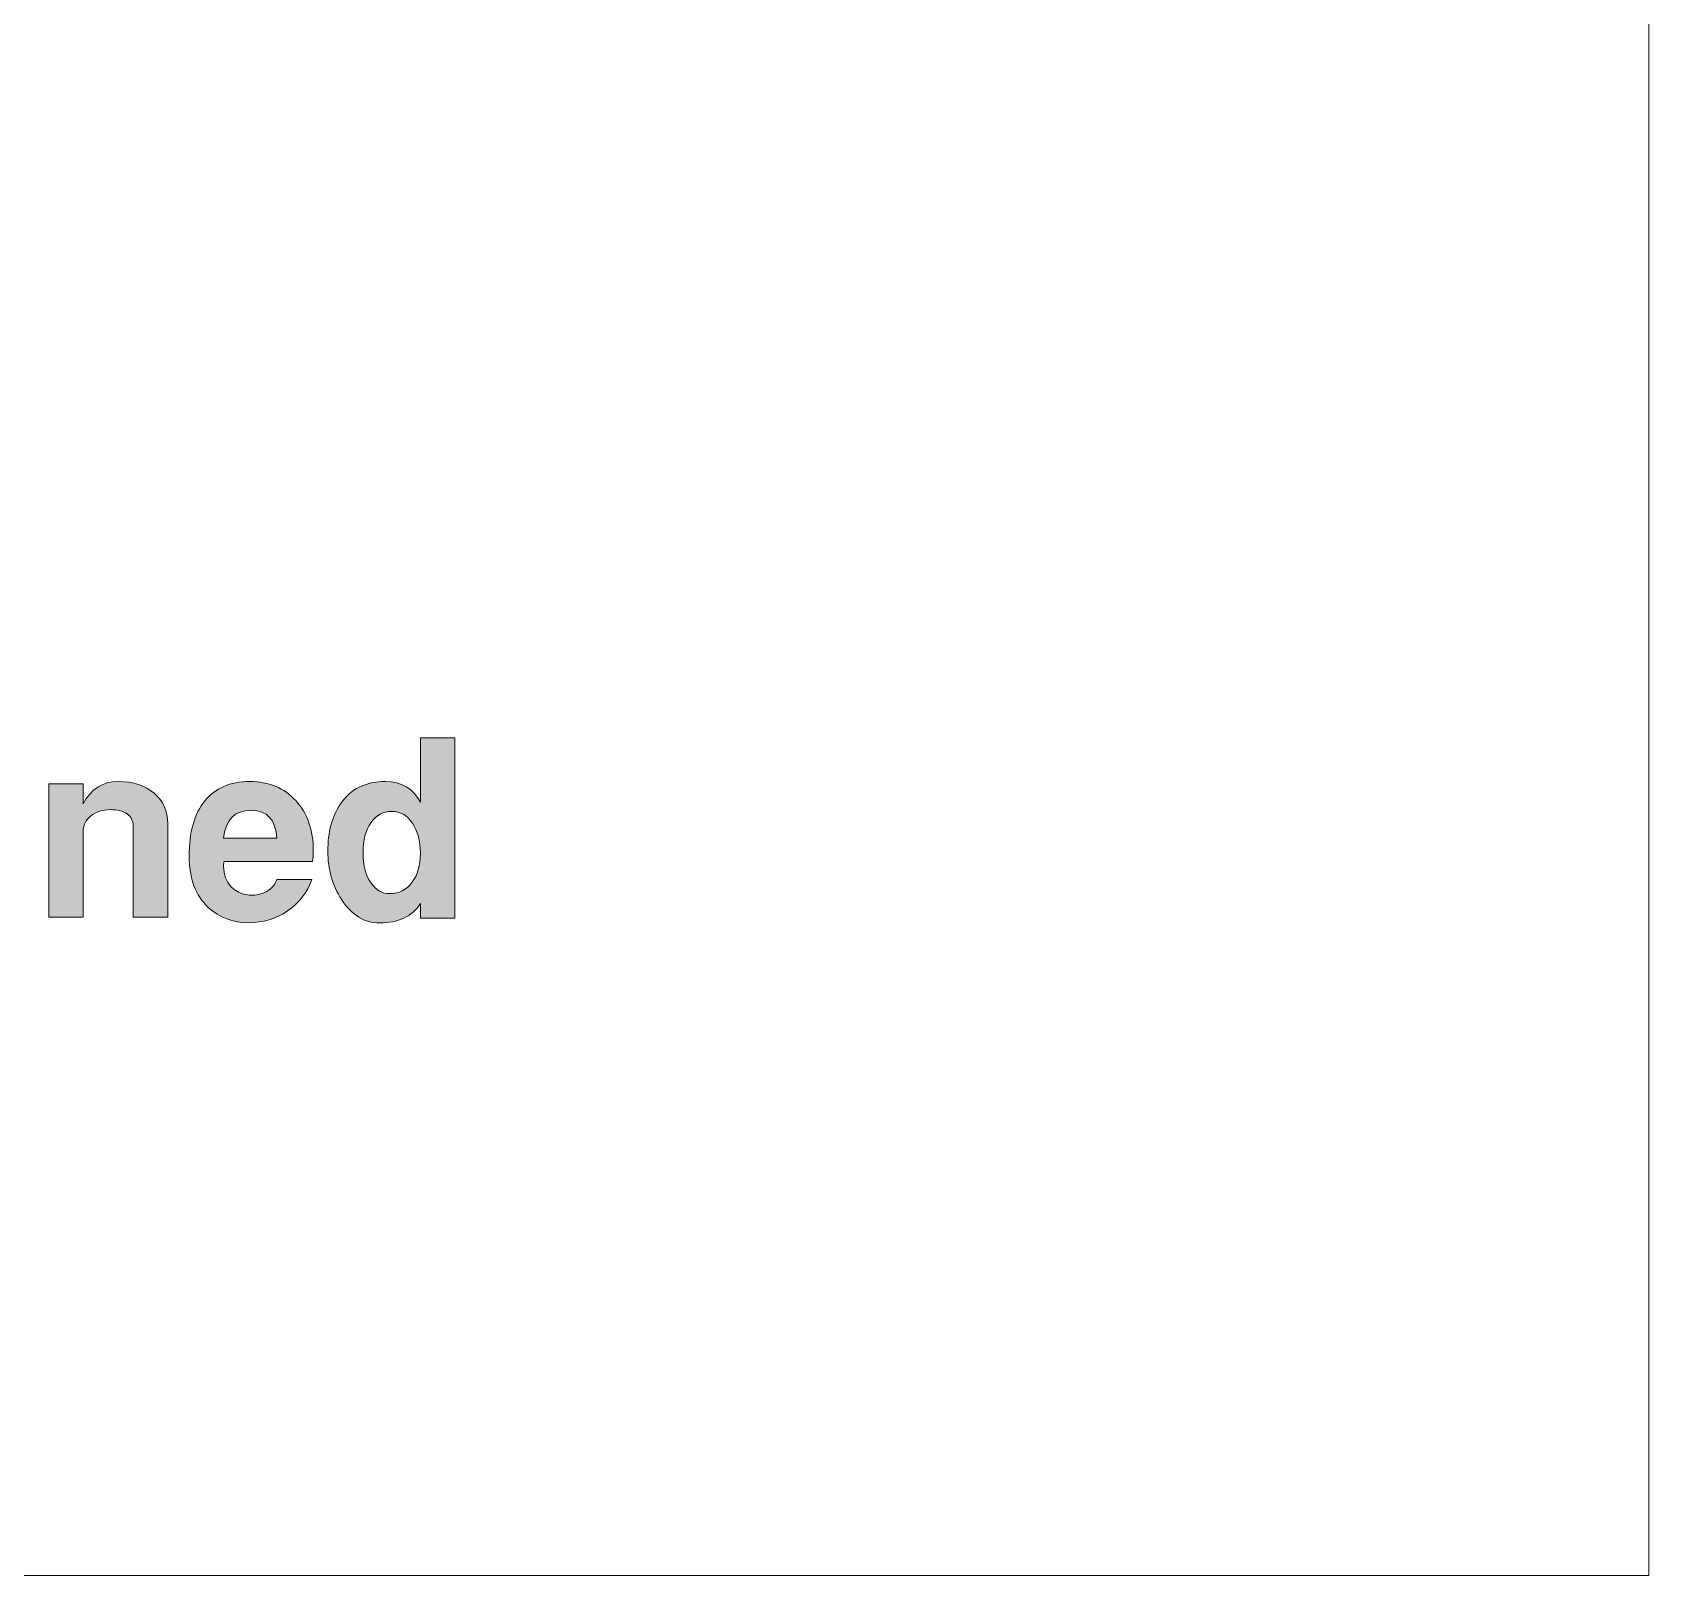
# Model space of a CAD drawing. Header units: inches. Extents: x 0.74 to 7.95, y -5.44 to -0.45.
# Drawn here: x 7.134 to 7.954, y -5.444 to -4.661 of the extents above; entities that cross this region are included whole.
import ezdxf

# ---------------------------------------------------------------- set-up
doc = ezdxf.new("R2010")
doc.units = ezdxf.units.IN
doc.header["$MEASUREMENT"] = 0
doc.layers.add('Layer 1', color=7, linetype='Continuous')

# ---------------------------------------------------------------- blocks, each defined once
blk = doc.blocks.new('block 85')
at = {"layer": 'Layer 1', "true_color": 0xed1f24}
h = blk.add_hatch(color=240, dxfattribs=at)
h.dxf.hatch_style = 2
edge = h.paths.add_edge_path()
edge.add_spline(control_points=[(7.34842, -5.11078), (7.34842, -5.11078), (7.33093, -5.11078), (7.33093, -5.11078), (7.33093, -5.11078), (7.33093, -5.10341), (7.33093, -5.10341), (7.32659, -5.10999), (7.31968, -5.11328), (7.31017, -5.11328), (7.3025, -5.11328), (7.29609, -5.10932), (7.29092, -5.10141), (7.28625, -5.09416), (7.28392, -5.08599), (7.28392, -5.0769), (7.28392, -5.06724), (7.28604, -5.05924), (7.2903, -5.0529), (7.29546, -5.04532), (7.30305, -5.04153), (7.31305, -5.04153), (7.3213, -5.04153), (7.32726, -5.04503), (7.33093, -5.05203), (7.33093, -5.05203), (7.33093, -5.01928), (7.33093, -5.01928), (7.33093, -5.01928), (7.34842, -5.01928), (7.34842, -5.01928), (7.34842, -5.01928), (7.34842, -5.11078), (7.34842, -5.11078)], knot_values=[0, 0, 0, 0, 1, 1, 1, 2, 2, 2, 3, 3, 3, 4, 4, 4, 5, 5, 5, 6, 6, 6, 7, 7, 7, 8, 8, 8, 9, 9, 9, 10, 10, 10, 11, 11, 11, 11], degree=3, periodic=1)
edge = h.paths.add_edge_path()
edge.add_spline(control_points=[(7.33093, -5.07797), (7.33093, -5.07174), (7.32956, -5.06662), (7.32682, -5.06264), (7.32408, -5.05865), (7.32063, -5.05665), (7.31649, -5.05665), (7.312, -5.05665), (7.30843, -5.05857), (7.30578, -5.06239), (7.30312, -5.06621), (7.3018, -5.07132), (7.3018, -5.07772), (7.3018, -5.0842), (7.30317, -5.08931), (7.30591, -5.09304), (7.30839, -5.09662), (7.31159, -5.09841), (7.31549, -5.09841), (7.32005, -5.09841), (7.32376, -5.09652), (7.32663, -5.09273), (7.32949, -5.08896), (7.33093, -5.08403), (7.33093, -5.07797)], knot_values=[0, 0, 0, 0, 1, 1, 1, 2, 2, 2, 3, 3, 3, 4, 4, 4, 5, 5, 5, 6, 6, 6, 7, 7, 7, 8, 8, 8, 8], degree=3, periodic=1)
h = blk.add_hatch(color=240, dxfattribs=at)
h.dxf.hatch_style = 2
edge = h.paths.add_edge_path()
edge.add_spline(control_points=[(7.20268, -5.11041), (7.20268, -5.11041), (7.18517, -5.11041), (7.18517, -5.11041), (7.18517, -5.11041), (7.18517, -5.0639), (7.18517, -5.0639), (7.18517, -5.06141), (7.18413, -5.05943), (7.18205, -5.05797), (7.17997, -5.05651), (7.17713, -5.05578), (7.17355, -5.05578), (7.16963, -5.05578), (7.16636, -5.05682), (7.16374, -5.05891), (7.16111, -5.06099), (7.1598, -5.06361), (7.1598, -5.06678), (7.1598, -5.06678), (7.1598, -5.11041), (7.1598, -5.11041), (7.1598, -5.11041), (7.1423, -5.11041), (7.1423, -5.11041), (7.1423, -5.11041), (7.1423, -5.04266), (7.1423, -5.04266), (7.1423, -5.04266), (7.1598, -5.04266), (7.1598, -5.04266), (7.1598, -5.04266), (7.1598, -5.05278), (7.1598, -5.05278), (7.16372, -5.04528), (7.16963, -5.04153), (7.17755, -5.04153), (7.18513, -5.04153), (7.19122, -5.04349), (7.1958, -5.0474), (7.20038, -5.05132), (7.20268, -5.05649), (7.20268, -5.06291), (7.20268, -5.06291), (7.20268, -5.11041), (7.20268, -5.11041)], knot_values=[0, 0, 0, 0, 1, 1, 1, 2, 2, 2, 3, 3, 3, 4, 4, 4, 5, 5, 5, 6, 6, 6, 7, 7, 7, 8, 8, 8, 9, 9, 9, 10, 10, 10, 11, 11, 11, 12, 12, 12, 13, 13, 13, 14, 14, 14, 15, 15, 15, 15], degree=3, periodic=1)
h = blk.add_hatch(color=240, dxfattribs=at)
h.dxf.hatch_style = 2
edge = h.paths.add_edge_path()
edge.add_spline(control_points=[(7.27655, -5.07665), (7.27655, -5.07865), (7.27643, -5.08045), (7.27618, -5.08203), (7.27618, -5.08203), (7.2313, -5.08203), (7.2313, -5.08203), (7.23113, -5.08253), (7.23105, -5.08333), (7.23105, -5.0844), (7.23105, -5.08883), (7.23241, -5.09239), (7.23513, -5.09509), (7.23786, -5.09781), (7.24141, -5.09916), (7.24579, -5.09916), (7.24868, -5.09916), (7.25136, -5.09832), (7.25384, -5.09665), (7.25607, -5.09507), (7.25747, -5.09328), (7.25805, -5.09128), (7.25805, -5.09128), (7.2758, -5.09128), (7.2758, -5.09128), (7.27346, -5.09787), (7.26936, -5.10316), (7.26349, -5.10716), (7.25761, -5.11116), (7.25105, -5.11316), (7.2438, -5.11316), (7.23572, -5.11316), (7.22892, -5.11062), (7.22342, -5.10553), (7.21684, -5.09945), (7.21355, -5.09074), (7.21355, -5.07941), (7.21355, -5.06724), (7.21619, -5.05789), (7.22148, -5.05134), (7.22678, -5.0448), (7.23438, -5.04153), (7.2443, -5.04153), (7.25397, -5.04153), (7.26176, -5.04476), (7.26767, -5.05122), (7.27359, -5.05768), (7.27655, -5.06616), (7.27655, -5.07665)], knot_values=[0, 0, 0, 0, 1, 1, 1, 2, 2, 2, 3, 3, 3, 4, 4, 4, 5, 5, 5, 6, 6, 6, 7, 7, 7, 8, 8, 8, 9, 9, 9, 10, 10, 10, 11, 11, 11, 12, 12, 12, 13, 13, 13, 14, 14, 14, 15, 15, 15, 16, 16, 16, 16], degree=3, periodic=1)
edge = h.paths.add_edge_path()
edge.add_spline(control_points=[(7.25805, -5.07028), (7.25754, -5.06087), (7.25317, -5.05616), (7.24493, -5.05616), (7.2366, -5.05616), (7.23197, -5.06087), (7.23105, -5.07028), (7.23105, -5.07028), (7.25805, -5.07028), (7.25805, -5.07028)], knot_values=[0, 0, 0, 0, 1, 1, 1, 2, 2, 2, 3, 3, 3, 3], degree=3, periodic=1)
at = {"layer": 'Layer 1', "lineweight": 0}
for points, knots in [([(7.34842, -5.11078), (7.34842, -5.11078), (7.33093, -5.11078), (7.33093, -5.11078), (7.33093, -5.11078), (7.33093, -5.10341), (7.33093, -5.10341), (7.32659, -5.10999), (7.31968, -5.11328), (7.31017, -5.11328), (7.3025, -5.11328), (7.29609, -5.10932), (7.29092, -5.10141), (7.28625, -5.09416), (7.28392, -5.08599), (7.28392, -5.0769), (7.28392, -5.06724), (7.28604, -5.05924), (7.2903, -5.0529), (7.29546, -5.04532), (7.30305, -5.04153), (7.31305, -5.04153), (7.3213, -5.04153), (7.32726, -5.04503), (7.33093, -5.05203), (7.33093, -5.05203), (7.33093, -5.01928), (7.33093, -5.01928), (7.33093, -5.01928), (7.34842, -5.01928), (7.34842, -5.01928), (7.34842, -5.01928), (7.34842, -5.11078), (7.34842, -5.11078)], [0, 0, 0, 0, 1, 1, 1, 2, 2, 2, 3, 3, 3, 4, 4, 4, 5, 5, 5, 6, 6, 6, 7, 7, 7, 8, 8, 8, 9, 9, 9, 10, 10, 10, 11, 11, 11, 11]), ([(7.20268, -5.11041), (7.20268, -5.11041), (7.18517, -5.11041), (7.18517, -5.11041), (7.18517, -5.11041), (7.18517, -5.0639), (7.18517, -5.0639), (7.18517, -5.06141), (7.18413, -5.05943), (7.18205, -5.05797), (7.17997, -5.05651), (7.17713, -5.05578), (7.17355, -5.05578), (7.16963, -5.05578), (7.16636, -5.05682), (7.16374, -5.05891), (7.16111, -5.06099), (7.1598, -5.06361), (7.1598, -5.06678), (7.1598, -5.06678), (7.1598, -5.11041), (7.1598, -5.11041), (7.1598, -5.11041), (7.1423, -5.11041), (7.1423, -5.11041), (7.1423, -5.11041), (7.1423, -5.04266), (7.1423, -5.04266), (7.1423, -5.04266), (7.1598, -5.04266), (7.1598, -5.04266), (7.1598, -5.04266), (7.1598, -5.05278), (7.1598, -5.05278), (7.16372, -5.04528), (7.16963, -5.04153), (7.17755, -5.04153), (7.18513, -5.04153), (7.19122, -5.04349), (7.1958, -5.0474), (7.20038, -5.05132), (7.20268, -5.05649), (7.20268, -5.06291), (7.20268, -5.06291), (7.20268, -5.11041), (7.20268, -5.11041)], [0, 0, 0, 0, 1, 1, 1, 2, 2, 2, 3, 3, 3, 4, 4, 4, 5, 5, 5, 6, 6, 6, 7, 7, 7, 8, 8, 8, 9, 9, 9, 10, 10, 10, 11, 11, 11, 12, 12, 12, 13, 13, 13, 14, 14, 14, 15, 15, 15, 15]), ([(7.27655, -5.07665), (7.27655, -5.07865), (7.27643, -5.08045), (7.27618, -5.08203), (7.27618, -5.08203), (7.2313, -5.08203), (7.2313, -5.08203), (7.23113, -5.08253), (7.23105, -5.08333), (7.23105, -5.0844), (7.23105, -5.08883), (7.23241, -5.09239), (7.23513, -5.09509), (7.23786, -5.09781), (7.24141, -5.09916), (7.24579, -5.09916), (7.24868, -5.09916), (7.25136, -5.09832), (7.25384, -5.09665), (7.25607, -5.09507), (7.25747, -5.09328), (7.25805, -5.09128), (7.25805, -5.09128), (7.2758, -5.09128), (7.2758, -5.09128), (7.27346, -5.09787), (7.26936, -5.10316), (7.26349, -5.10716), (7.25761, -5.11116), (7.25105, -5.11316), (7.2438, -5.11316), (7.23572, -5.11316), (7.22892, -5.11062), (7.22342, -5.10553), (7.21684, -5.09945), (7.21355, -5.09074), (7.21355, -5.07941), (7.21355, -5.06724), (7.21619, -5.05789), (7.22148, -5.05134), (7.22678, -5.0448), (7.23438, -5.04153), (7.2443, -5.04153), (7.25397, -5.04153), (7.26176, -5.04476), (7.26767, -5.05122), (7.27359, -5.05768), (7.27655, -5.06616), (7.27655, -5.07665)], [0, 0, 0, 0, 1, 1, 1, 2, 2, 2, 3, 3, 3, 4, 4, 4, 5, 5, 5, 6, 6, 6, 7, 7, 7, 8, 8, 8, 9, 9, 9, 10, 10, 10, 11, 11, 11, 12, 12, 12, 13, 13, 13, 14, 14, 14, 15, 15, 15, 16, 16, 16, 16]), ([(7.25805, -5.07028), (7.25754, -5.06087), (7.25317, -5.05616), (7.24493, -5.05616), (7.2366, -5.05616), (7.23197, -5.06087), (7.23105, -5.07028), (7.23105, -5.07028), (7.25805, -5.07028), (7.25805, -5.07028)], [0, 0, 0, 0, 1, 1, 1, 2, 2, 2, 3, 3, 3, 3]), ([(7.33093, -5.07797), (7.33093, -5.07174), (7.32956, -5.06662), (7.32682, -5.06264), (7.32408, -5.05865), (7.32063, -5.05665), (7.31649, -5.05665), (7.312, -5.05665), (7.30843, -5.05857), (7.30578, -5.06239), (7.30312, -5.06621), (7.3018, -5.07132), (7.3018, -5.07772), (7.3018, -5.0842), (7.30317, -5.08931), (7.30591, -5.09304), (7.30839, -5.09662), (7.31159, -5.09841), (7.31549, -5.09841), (7.32005, -5.09841), (7.32376, -5.09652), (7.32663, -5.09273), (7.32949, -5.08896), (7.33093, -5.08403), (7.33093, -5.07797)], [0, 0, 0, 0, 1, 1, 1, 2, 2, 2, 3, 3, 3, 4, 4, 4, 5, 5, 5, 6, 6, 6, 7, 7, 7, 8, 8, 8, 8])]:
    blk.add_open_spline(points, degree=3, knots=knots, dxfattribs=at)
blk = doc.blocks.new('block 84')
at = {"layer": 'Layer 1'}
blk.add_blockref('block 85', (0, 0), dxfattribs=at)
blk = doc.blocks.new('block 82')
at = {"layer": 'Layer 1'}
blk.add_blockref('block 84', (0, 0), dxfattribs=at)
blk = doc.blocks.new('block 45')
at = {"layer": 'Layer 1', "color": 250, "lineweight": 5, "true_color": 0x221f1f}
blk.add_lwpolyline([(7.95416, -5.44444), (4.61003, -5.44444), (4.61003, -0.45154), (7.95416, -0.45154), (7.95416, -5.44444)], dxfattribs=at)
at = {"layer": 'Layer 1'}
blk.add_blockref('block 82', (0, 0), dxfattribs=at)

msp = doc.modelspace()

# ---------------------------------------------------------------- block references
at = {"layer": 'Layer 1'}
msp.add_blockref('block 45', (0, 0), dxfattribs=at)

doc.saveas('drawing.dxf')
